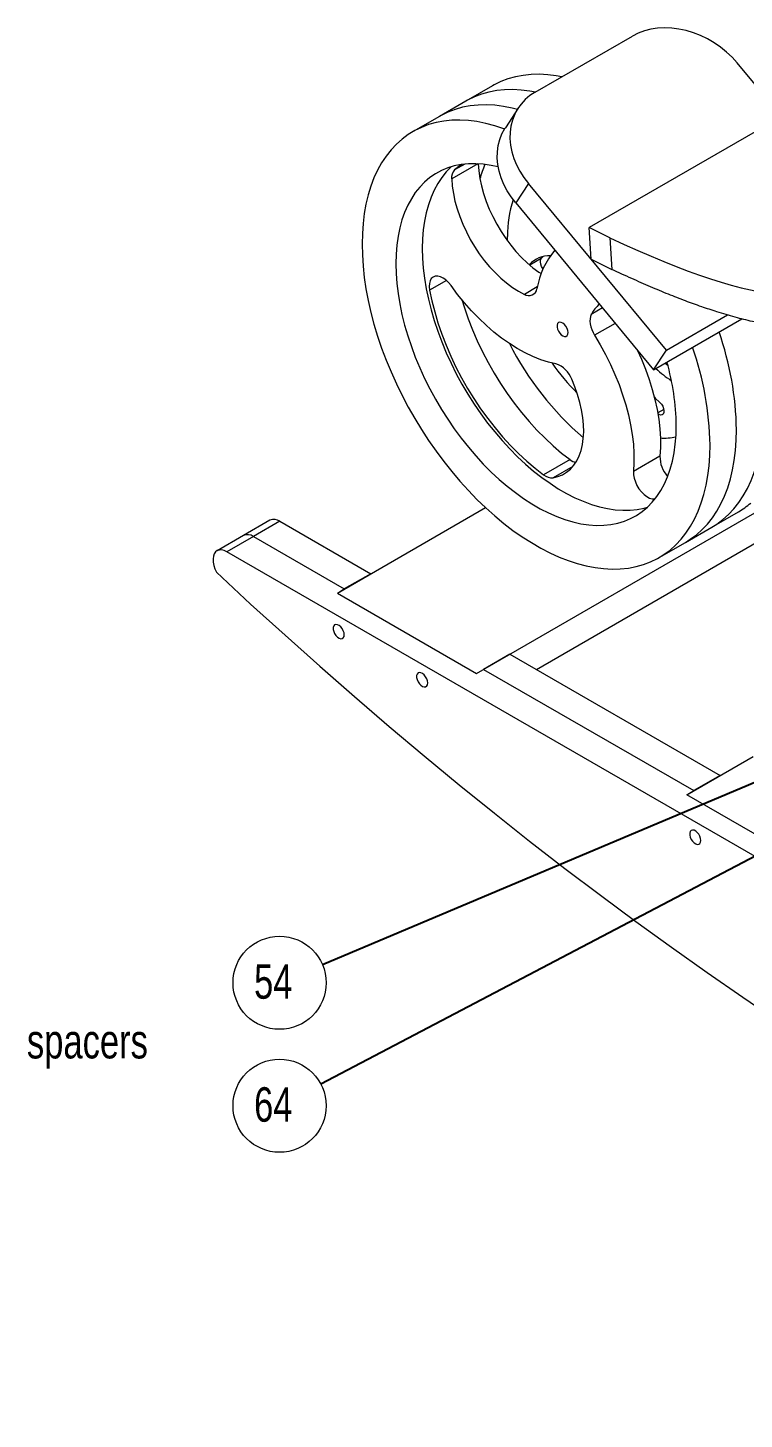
# Paper-space layout 'Feuille12' of a CAD drawing. Header units: millimetres. Extents: x 35 to 250, y 28 to 176.
# Drawn here: x 34.9 to 107.7, y 31.3 to 172.7 of the extents above; entities that cross this region are included whole.
import ezdxf

# ---------------------------------------------------------------- set-up
doc = ezdxf.new("R2010")
doc.units = ezdxf.units.MM
doc.styles.add('SLDTEXTSTYLE0', font='TXT', dxfattribs={"width": 0.75})
doc.dimstyles.new('SLDDIMSTYLE0', dxfattribs={"dimtxt": 0, "dimasz": 3.302, "dimexe": 0, "dimexo": 0.0625, "dimgap": 0, "dimtad": 0, "dimtih": 1, "dimtoh": 1, "dimdec": 0, "dimrnd": 1e-09, "dimzin": 0, "dimdsep": 46, "dimtxsty": 'Standard', "dimsah": 1, "dimcen": 0.09, "dimadec": 0, "dimazin": 0, "dimtfac": 3.302, "dimtdec": 0, "dimtofl": 0, "dimtmove": 0, "dimatfit": 3, "dimfxl": 1, "dimfrac": 2, "dimtolj": 1, "dimtzin": 0, "dimarcsym": 0})

# ---------------------------------------------------------------- blocks, each defined once
blk = doc.blocks.new('SW_NOTE_56')
at = {"color": 0, "linetype": 'Continuous', "lineweight": 0}
blk.add_circle((-4.36, -1.84), 4.73, dxfattribs=at)
at = {"color": 0, "linetype": 'Continuous', "lineweight": 0, "insert": (-6.95, 0.04), "char_height": 3.5, "attachment_point": 1, "style": 'SLDTEXTSTYLE0'}
blk.add_mtext('54', dxfattribs=at)
blk = doc.blocks.new('SW_NOTE_57')
at = {"color": 0, "linetype": 'Continuous', "lineweight": 0}
blk.add_circle((-4.19, -2.2), 4.73, dxfattribs=at)
at = {"color": 0, "linetype": 'Continuous', "lineweight": 0, "insert": (-6.78, -0.32), "char_height": 3.5, "attachment_point": 1, "style": 'SLDTEXTSTYLE0'}
blk.add_mtext('64', dxfattribs=at)

psp = doc.layouts.new('Feuille12')

# ---------------------------------------------------------------- linework, layer by layer
at = {"color": 7, "linetype": 'Continuous', "lineweight": 15}
for p, q in [((86.47, 166.15), (96.37, 171.86)), ((111.5, 163.67), (106.99, 169.12)), ((82.12, 166.8), (79.43, 165.24)), ((79.43, 165.24), (76.75, 163.69)), ((84.73, 164.52), (83.44, 162.54)), ((113.16, 164.63), (91.95, 152.38)), ((76.75, 163.69), (74.06, 162.14)), ((85.78, 156.88), (84.49, 154.9)), ((99.8, 139.92), (85.78, 156.88)), ((84.49, 154.9), (98.51, 137.94)), ((83.67, 151.03), (83.66, 151.47)), ((94.06, 151.35), (91.95, 152.38)), ((92.15, 149.17), (91.95, 152.38)), ((94.06, 151.35), (94.26, 148.14)), ((87.08, 149.24), (87.27, 149.45)), ((92.15, 149.17), (94.26, 148.14)), ((98.51, 137.94), (107.46, 143.11)), ((99.8, 139.92), (106.01, 143.5)), ((98.51, 137.94), (99.8, 139.92)), ((90.01, 128.8), (87.32, 127.25)), ((99.15, 129.15), (96.47, 127.6)), ((66.37, 115.24), (81.42, 123.93)), ((80.52, 107.07), (108.78, 123.39)), ((104.43, 121.94), (107.12, 123.49)), ((59.52, 122.63), (56.84, 121.08)), ((60.52, 122.53), (57.84, 120.98)), ((60.52, 122.53), (69.77, 117.2)), ((101.74, 120.39), (104.43, 121.94)), ((56.84, 121.08), (54.15, 119.53)), ((57.84, 120.98), (55.15, 119.43)), ((57.84, 120.98), (67.08, 115.65)), ((86.6, 107.48), (110.67, 121.38)), ((99.06, 118.84), (101.74, 120.39)), ((207.88, 31.26), (55.15, 119.43)), ((69.77, 117.2), (67.08, 115.65)), ((66.37, 115.24), (67.08, 115.65)), ((66.37, 115.24), (80.52, 107.07)), ((83.91, 109.03), (81.22, 107.48)), ((83.91, 109.03), (105.28, 96.7)), ((80.52, 107.07), (81.22, 107.48)), ((81.22, 107.48), (102.59, 95.15)), ((101.89, 94.74), (108.63, 98.63)), ((105.28, 96.7), (102.59, 95.15)), ((101.89, 94.74), (102.59, 95.15)), ((116.03, 86.57), (101.89, 94.74))]:
    psp.add_line(p, q, dxfattribs=at)
at = {"color": 8, "linetype": 'Continuous', "lineweight": 15}
for p, q in [((80.66, 158.87), (77.99, 157.33)), ((79.31, 158.84), (78.28, 158.25)), ((87.08, 149.24), (85.93, 148.57)), ((77.45, 147.02), (75.74, 146.04)), ((86.69, 146.36), (85.38, 145.6)), ((93.32, 144.22), (92.17, 143.55)), ((94.61, 142.65), (92.51, 141.44)), ((99.54, 133.9), (98.92, 133.54)), ((90.29, 128.1), (88.29, 126.94))]:
    psp.add_line(p, q, dxfattribs=at)
at = {"color": 7, "linetype": 'Continuous', "lineweight": 15, "flags": 128}
for points in [[(106.99, 169.12), (106.48, 169.7), (105.91, 170.23), (105.3, 170.73), (104.66, 171.17), (103.98, 171.57), (103.28, 171.91), (102.56, 172.19), (101.82, 172.41), (101.08, 172.57), (100.35, 172.66), (99.62, 172.69), (98.91, 172.65), (98.23, 172.55), (97.57, 172.38), (96.95, 172.15), (96.37, 171.86)], [(89.18, 167.71), (88.62, 167.81), (87.75, 167.92), (86.89, 167.97), (86.05, 167.95), (85.24, 167.86), (84.46, 167.72), (83.7, 167.5), (82.98, 167.23), (82.29, 166.89), (82.12, 166.8)], [(86.49, 166.16), (85.94, 166.26), (85.06, 166.37), (84.2, 166.41), (83.37, 166.4), (82.56, 166.31), (81.77, 166.16), (81.02, 165.95), (80.29, 165.68), (79.6, 165.34), (79.43, 165.24)], [(86.49, 166.16), (85.94, 166.26), (85.06, 166.37), (84.2, 166.41), (83.37, 166.4), (82.56, 166.31), (81.77, 166.16), (81.02, 165.95), (80.29, 165.68), (79.6, 165.34), (79.43, 165.24)], [(86.47, 166.15), (85.94, 165.8), (85.46, 165.39), (85.04, 164.94), (84.68, 164.44), (84.39, 163.9), (84.16, 163.32), (84.01, 162.71), (83.92, 162.08), (83.91, 161.43), (83.97, 160.76), (84.1, 160.09), (84.31, 159.42), (84.58, 158.76), (84.92, 158.11), (85.32, 157.48), (85.78, 156.88)], [(84.66, 164.4), (84.14, 164.53), (83.25, 164.71), (82.37, 164.82), (81.52, 164.86), (80.68, 164.84), (79.87, 164.76), (79.08, 164.61), (78.33, 164.4), (77.6, 164.13), (76.91, 163.79), (76.75, 163.69)], [(84.66, 164.4), (84.14, 164.53), (83.25, 164.71), (82.37, 164.82), (81.52, 164.86), (80.68, 164.84), (79.87, 164.76), (79.08, 164.61), (78.33, 164.4), (77.6, 164.13), (76.91, 163.79), (76.75, 163.69)], [(83.36, 162.41), (83.28, 162.44), (82.36, 162.74), (81.46, 162.98), (80.56, 163.16), (79.69, 163.27), (78.83, 163.31), (77.99, 163.29), (77.18, 163.21), (76.4, 163.06), (75.64, 162.85), (74.92, 162.57), (74.23, 162.24), (73.57, 161.84), (72.95, 161.38), (72.37, 160.86), (71.83, 160.28), (71.33, 159.65), (70.87, 158.96), (70.46, 158.22), (70.09, 157.43), (69.78, 156.59), (69.5, 155.71), (69.28, 154.78), (69.11, 153.81), (68.98, 152.81), (68.91, 151.77), (68.88, 150.7), (68.91, 149.6), (68.98, 148.47), (69.11, 147.32), (69.28, 146.15), (69.5, 144.97), (69.78, 143.77), (70.09, 142.56), (70.46, 141.35), (70.87, 140.13), (71.33, 138.92), (71.83, 137.71), (72.37, 136.51), (72.95, 135.32), (73.57, 134.14), (74.23, 132.99), (74.92, 131.85), (75.64, 130.74), (76.4, 129.65), (77.18, 128.6), (77.99, 127.58), (78.83, 126.6), (79.69, 125.65), (80.56, 124.75), (81.46, 123.89), (82.36, 123.08), (83.28, 122.32), (84.21, 121.61), (85.15, 120.96), (86.09, 120.36), (87.03, 119.81), (87.97, 119.33), (88.91, 118.9), (89.83, 118.54), (90.75, 118.24), (91.66, 118), (92.56, 117.83), (93.43, 117.72), (94.29, 117.67), (95.12, 117.69), (95.94, 117.77), (96.72, 117.92), (97.48, 118.13), (98.2, 118.41), (98.89, 118.75), (99.55, 119.15), (100.17, 119.61), (100.75, 120.13), (101.29, 120.7), (101.79, 121.34), (102.25, 122.02), (102.66, 122.76), (103.02, 123.55), (103.34, 124.39), (103.61, 125.27), (103.84, 126.2), (104.01, 127.17), (104.14, 128.17), (104.21, 129.21), (104.24, 130.29), (104.24, 130.29)], [(84.49, 154.9), (84.03, 155.51), (83.63, 156.13), (83.29, 156.78), (83.02, 157.45), (82.81, 158.12), (82.68, 158.79), (82.62, 159.45), (82.63, 160.1), (82.72, 160.73), (82.87, 161.34), (83.1, 161.92), (83.39, 162.46), (83.44, 162.54)], [(82.72, 158.55), (82, 158.71), (81.2, 158.83), (80.43, 158.88), (79.68, 158.87), (78.95, 158.79), (78.25, 158.65), (77.58, 158.45), (76.94, 158.18), (76.34, 157.85), (75.77, 157.46), (75.24, 157.01), (74.74, 156.5), (74.29, 155.94), (73.89, 155.32), (73.52, 154.65), (73.2, 153.93), (72.93, 153.16), (72.71, 152.35), (72.54, 151.5), (72.41, 150.6), (72.34, 149.68), (72.31, 148.71), (72.34, 147.73), (72.41, 146.71), (72.54, 145.68), (72.71, 144.62), (72.93, 143.55), (73.2, 142.47), (73.52, 141.39), (73.89, 140.3), (74.29, 139.21), (74.74, 138.12), (75.24, 137.05), (75.77, 135.98), (76.34, 134.93), (76.94, 133.9), (77.58, 132.9), (78.25, 131.92), (78.95, 130.97), (79.68, 130.06), (80.43, 129.18), (81.2, 128.34), (82, 127.54), (82.8, 126.79), (83.62, 126.09), (84.46, 125.44), (85.29, 124.84), (86.14, 124.29), (86.98, 123.8), (87.82, 123.38), (88.66, 123.01), (89.49, 122.7), (90.31, 122.46), (91.12, 122.27), (91.91, 122.16), (92.69, 122.1), (93.44, 122.12), (94.16, 122.19), (94.86, 122.33), (95.53, 122.54), (96.17, 122.8), (96.78, 123.13), (97.35, 123.52), (97.88, 123.97), (98.37, 124.48), (98.82, 125.04), (99.23, 125.66), (99.6, 126.33), (99.91, 127.05), (100.18, 127.82), (100.41, 128.63), (100.58, 129.49), (100.7, 130.38), (100.78, 131.31), (100.8, 132.27)], [(77.92, 158.56), (77.43, 158.05), (76.98, 157.49), (76.57, 156.87), (76.21, 156.2), (75.89, 155.48), (75.62, 154.71), (75.4, 153.9), (75.23, 153.05), (75.1, 152.15), (75.03, 151.23), (75, 150.27), (75.03, 149.28), (75.1, 148.26), (75.23, 147.23), (75.4, 146.17), (75.62, 145.1), (75.89, 144.02), (76.21, 142.94), (76.57, 141.85), (76.98, 140.76), (77.43, 139.67), (77.92, 138.6), (78.45, 137.53), (79.02, 136.48), (79.63, 135.46), (80.27, 134.45), (80.94, 133.47), (81.64, 132.52), (82.37, 131.61), (83.12, 130.73), (83.89, 129.89), (84.68, 129.09), (85.49, 128.34), (86.31, 127.64), (87.14, 126.99), (87.98, 126.39), (88.82, 125.84), (89.67, 125.36), (90.51, 124.93), (91.35, 124.56), (92.18, 124.25), (93, 124.01), (93.81, 123.83), (94.6, 123.71), (95.37, 123.65), (96.12, 123.67), (96.85, 123.74), (97.55, 123.88), (97.88, 123.98)], [(78.98, 158.79), (78.84, 158.7), (78.28, 158.25)], [(80.67, 158.88), (80.73, 158.14), (80.84, 157.39), (81.01, 156.62), (81.23, 155.84), (81.49, 155.05), (81.81, 154.27), (82.16, 153.5), (82.57, 152.74), (83.01, 152), (83.48, 151.29), (83.99, 150.61), (84.52, 149.96), (85.08, 149.36), (85.66, 148.81), (86.25, 148.31), (86.85, 147.86), (87.08, 147.71)], [(77.99, 157.33), (78.04, 156.59), (78.16, 155.84), (78.32, 155.07), (78.54, 154.29), (78.81, 153.5), (79.12, 152.72), (79.48, 151.94), (79.88, 151.18), (80.32, 150.45), (80.79, 149.73), (81.3, 149.05), (81.84, 148.41), (82.39, 147.81), (82.97, 147.26), (83.56, 146.76), (84.17, 146.31), (84.77, 145.93), (85.38, 145.6)], [(87.28, 148.2), (87.26, 148.23), (87.13, 148.44), (87.04, 148.67), (87, 148.89), (87.01, 149.09), (87.08, 149.24)], [(77.93, 146.49), (77.68, 146.8), (77.41, 147.06), (77.12, 147.26), (76.84, 147.39), (76.57, 147.45), (76.32, 147.44), (76.1, 147.35), (75.92, 147.2), (75.79, 146.98), (75.72, 146.7), (75.7, 146.38), (75.74, 146.04)], [(75.74, 146.04), (75.97, 144.93), (76.26, 143.81), (76.59, 142.69), (76.98, 141.56), (77.42, 140.44), (77.9, 139.32), (78.42, 138.21), (78.99, 137.12), (79.6, 136.04), (80.25, 135), (80.93, 133.97), (81.65, 132.98), (82.39, 132.03), (83.16, 131.11), (83.96, 130.24), (84.78, 129.42), (85.61, 128.64), (86.46, 127.92), (87.32, 127.25)], [(88.58, 138.52), (87.81, 138.7), (87.03, 138.95), (86.24, 139.27), (85.45, 139.65), (84.65, 140.09), (83.86, 140.59), (83.06, 141.15), (82.28, 141.77), (81.51, 142.44), (80.75, 143.17), (80.01, 143.94), (79.29, 144.75), (78.59, 145.6), (77.93, 146.49)], [(79.03, 145.06), (79.28, 144.24), (79.67, 143.11), (80.1, 141.99), (80.58, 140.87), (81.11, 139.76), (81.68, 138.67), (82.29, 137.6), (82.94, 136.55), (83.62, 135.52), (84.33, 134.53), (85.08, 133.58), (85.85, 132.67), (86.65, 131.79), (87.47, 130.97), (88.3, 130.19), (89.15, 129.47), (90.01, 128.8)], [(92.17, 143.55), (92.09, 143.35), (92.05, 143.12), (92.04, 142.87), (92.07, 142.59), (92.13, 142.3), (92.23, 142.01), (92.36, 141.72), (92.51, 141.44)], [(89.81, 141.72), (89.79, 141.92), (89.71, 142.14), (89.6, 142.35), (89.45, 142.53), (89.29, 142.67), (89.12, 142.75), (88.96, 142.77), (88.83, 142.73), (88.74, 142.62), (88.69, 142.46), (88.69, 142.27), (88.74, 142.05), (88.83, 141.84), (88.96, 141.64), (89.12, 141.48), (89.29, 141.37), (89.45, 141.32), (89.6, 141.33), (89.71, 141.4), (89.79, 141.54), (89.81, 141.72)], [(92.51, 141.44), (93.09, 140.47), (93.63, 139.48), (94.13, 138.48), (94.58, 137.46), (95, 136.43), (95.36, 135.4), (95.68, 134.37), (95.95, 133.35), (96.17, 132.34), (96.33, 131.34), (96.45, 130.37), (96.51, 129.41), (96.51, 128.49), (96.47, 127.6)], [(96.85, 139.95), (97.27, 139.01), (97.68, 137.98), (98.05, 136.95), (98.37, 135.93), (98.64, 134.9), (98.85, 133.89), (99.02, 132.9), (99.13, 131.92), (99.19, 130.96), (99.2, 130.04), (99.15, 129.15)], [(99.67, 138.61), (99.85, 138.46), (99.94, 138.39)], [(88.29, 126.94), (88.78, 127.07), (89.24, 127.26), (89.67, 127.52), (90.05, 127.84), (90.39, 128.22), (90.69, 128.67), (90.93, 129.17), (91.13, 129.72), (91.27, 130.32), (91.36, 130.96), (91.4, 131.64), (91.38, 132.35), (91.31, 133.09), (91.19, 133.85), (91.01, 134.62), (90.78, 135.41), (90.51, 136.19), (90.18, 136.97)], [(98.58, 135.14), (98.66, 135.06), (99.13, 134.61)], [(99.13, 134.61), (99.3, 134.44), (99.43, 134.23), (99.52, 134), (99.56, 133.78), (99.54, 133.58), (99.47, 133.43), (99.36, 133.35), (99.2, 133.33), (99.03, 133.39), (98.93, 133.45)], [(104.43, 121.94), (104.92, 122.25), (105.54, 122.71), (106.12, 123.23), (106.66, 123.8), (107.16, 124.44), (107.62, 125.13), (108.03, 125.87), (108.4, 126.66), (108.72, 127.49), (108.99, 128.38), (109.21, 129.3), (109.39, 130.27), (109.51, 131.28), (109.59, 132.32), (109.61, 133.39)], [(104.43, 121.94), (104.92, 122.25), (105.54, 122.71), (106.12, 123.23), (106.66, 123.8), (107.16, 124.44), (107.62, 125.13), (108.03, 125.87), (108.4, 126.66), (108.72, 127.49), (108.99, 128.38), (109.21, 129.3), (109.39, 130.27), (109.51, 131.28), (109.59, 132.32), (109.61, 133.39)], [(101.74, 120.39), (102.23, 120.7), (102.85, 121.16), (103.44, 121.68), (103.98, 122.25), (104.48, 122.89), (104.93, 123.57), (105.34, 124.31), (105.71, 125.1), (106.03, 125.94), (106.3, 126.83), (106.52, 127.75), (106.7, 128.72), (106.82, 129.73), (106.9, 130.77), (106.92, 131.84)], [(101.74, 120.39), (102.23, 120.7), (102.85, 121.16), (103.44, 121.68), (103.98, 122.25), (104.48, 122.89), (104.93, 123.57), (105.34, 124.31), (105.71, 125.1), (106.03, 125.94), (106.3, 126.83), (106.52, 127.75), (106.7, 128.72), (106.82, 129.73), (106.9, 130.77), (106.92, 131.84)], [(96.47, 127.6), (96.47, 127.26), (96.53, 126.91), (96.65, 126.54), (96.81, 126.18), (97.02, 125.83), (97.26, 125.52), (97.53, 125.25), (97.81, 125.04), (98.1, 124.89), (98.37, 124.82), (98.63, 124.82), (98.66, 124.82)], [(55.15, 119.43), (54.88, 119.56), (54.62, 119.62), (54.39, 119.61), (54.17, 119.55), (54, 119.41), (53.86, 119.22), (53.78, 118.98), (53.74, 118.7), (53.75, 118.38), (53.81, 118.04), (53.92, 117.69), (54.08, 117.35)], [(54.08, 117.35), (57.56, 114.12), (61.06, 110.94), (64.58, 107.8), (68.11, 104.71), (71.65, 101.67), (75.2, 98.69), (78.76, 95.75), (82.33, 92.87), (85.91, 90.03), (89.5, 87.25), (93.1, 84.52), (96.71, 81.85), (100.32, 79.23), (103.94, 76.66), (107.57, 74.15), (111.19, 71.69)], [(67.07, 110.99), (67.05, 111.19), (66.97, 111.41), (66.86, 111.62), (66.71, 111.8), (66.55, 111.94), (66.38, 112.02), (66.22, 112.04), (66.09, 112), (66, 111.89), (65.95, 111.73), (65.95, 111.54), (66, 111.32), (66.09, 111.11), (66.22, 110.91), (66.38, 110.75), (66.55, 110.64), (66.71, 110.59), (66.86, 110.6), (66.97, 110.68), (67.05, 110.81), (67.07, 110.99)], [(75.56, 106.1), (75.53, 106.31), (75.46, 106.52), (75.34, 106.73), (75.2, 106.92), (75.03, 107.05), (74.87, 107.14), (74.71, 107.16), (74.58, 107.11), (74.48, 107), (74.43, 106.85), (74.43, 106.65), (74.48, 106.44), (74.58, 106.22), (74.71, 106.02), (74.87, 105.86), (75.03, 105.75), (75.2, 105.7), (75.34, 105.71), (75.46, 105.79), (75.53, 105.92), (75.56, 106.1)], [(103.3, 90.08), (103.28, 90.29), (103.2, 90.51), (103.09, 90.72), (102.94, 90.9), (102.78, 91.04), (102.61, 91.12), (102.45, 91.14), (102.32, 91.09), (102.23, 90.99), (102.18, 90.83), (102.18, 90.64), (102.23, 90.42), (102.32, 90.2), (102.45, 90.01), (102.61, 89.85), (102.78, 89.73), (102.94, 89.68), (103.09, 89.7), (103.2, 89.77), (103.28, 89.91), (103.3, 90.08)]]:
    psp.add_lwpolyline(points, dxfattribs=at)
at = {"color": 7, "linetype": 'Continuous', "lineweight": 15}
for centre, radius, start, end in [((91.65, 154.48), 11.16, 157.2019, 165.2292), ((79.12, 157.47), 1.15, 137.2096, 186.9906), ((94.78, 151.65), 11.12, 161.3419, 180.9198), ((94.77, 144.77), 8.24, 139.8458, 170.2454), ((87.98, 146.66), 2.87, 88.8827, 137.1122), ((85.84, 146.28), 0.817, 235.758, 352.1944), ((95.48, 141.82), 3.73, 131.7234, 152.3905), ((75.26, 131.31), 31.67, 0.9517, 19.2904), ((112.38, 155.22), 32.06, 207.1429, 229.0497), ((72.57, 129.76), 31.67, 0.9517, 19.2904), ((108.42, 152.88), 24.76, 215.2054, 224.4093), ((76.12, 131.93), 24.69, 0.7797, 15.9515), ((87.75, 136.06), 2.6, 20.6407, 71.4931), ((105.65, 145.15), 9.89, 225.7037, 237.3324), ((99.52, 137.31), 6.32, 266.9908, 281.3654), ((91.02, 130.11), 1.66, 232.2546, 254.9264), ((102.13, 129.1), 2.98, 179.0271, 222.2472), ((88.18, 128.26), 1.32, 229.5901, 274.8947), ((102.9, 130.79), 8.43, 300.0293, 310.534), ((59.94, 121.73), 0.991, 53.8811, 114.8085), ((57.26, 120.21), 0.964, 52.9472, 115.7423), ((57.25, 120.18), 0.991, 53.8811, 114.8085)]:
    psp.add_arc(centre, radius, start, end, dxfattribs=at)
for points, knots in [([(94.06, 151.35), (109.79, 143.91), (117.21, 144.54), (123.32, 147.72), (123.9, 148.05)], [0, 0, 0, 0, 0.4181193, 0.464577, 0.464577, 0.464577, 0.464577]), ([(123.93, 144.75), (123.65, 144.59), (123.03, 144.25), (122.02, 143.76), (120.91, 143.3), (119.76, 142.89), (118.55, 142.56), (117.26, 142.3), (115.9, 142.15), (114.51, 142.1), (113.09, 142.14), (111.65, 142.27), (110.12, 142.5), (108.48, 142.84), (106.73, 143.28), (105.02, 143.79), (103.34, 144.35), (101.69, 144.94), (99.97, 145.62), (98.14, 146.38), (96.22, 147.22), (94.93, 147.82), (94.26, 148.14)], [0, 0, 0, 0, 0.033418, 0.072923, 0.111397, 0.149042, 0.186314, 0.223903, 0.262721, 0.303855, 0.342449, 0.384481, 0.430715, 0.481877, 0.538647, 0.60166, 0.655943, 0.714724, 0.778267, 0.84683, 0.920661, 1, 1, 1, 1])]:
    psp.add_open_spline(points, degree=3, knots=knots, dxfattribs=at)

# ---------------------------------------------------------------- block references
at = {"color": 7, "linetype": 'Continuous', "lineweight": 0}
for name, p in [('SW_NOTE_56', (64.86, 77.46)), ('SW_NOTE_57', (64.69, 65.32))]:
    psp.add_blockref(name, p, dxfattribs=at)

# ---------------------------------------------------------------- texts
at = {"color": 7, "linetype": 'Continuous', "lineweight": 0, "insert": (34.83, 71.43), "char_height": 3.5, "attachment_point": 1, "style": 'SLDTEXTSTYLE0'}
psp.add_mtext('spacers', dxfattribs=at)

# ---------------------------------------------------------------- leaders
at = {"color": 7, "linetype": 'Continuous', "lineweight": 0}
for points in [[(140.75, 109.47), (64.86, 77.46)], [(139.61, 104.68), (64.69, 65.32)]]:
    psp.add_leader(points, dimstyle='SLDDIMSTYLE0', dxfattribs=at)

doc.saveas('drawing.dxf')
